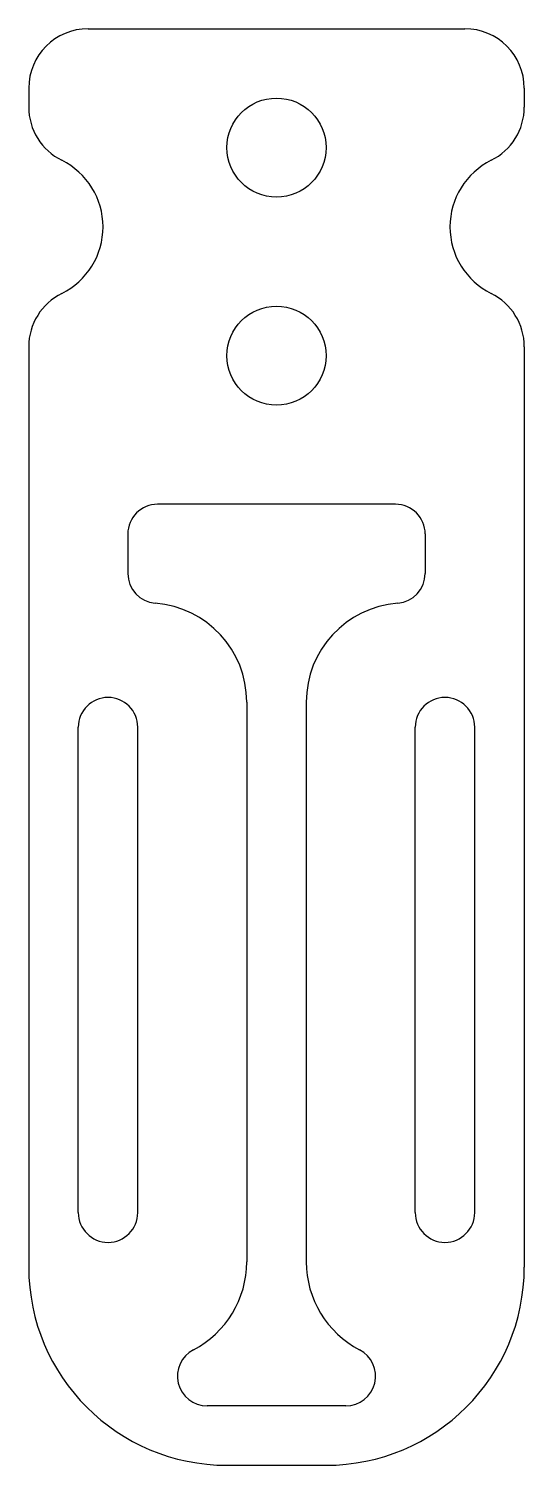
# Model space of a CAD drawing. Extents: x 97.3 to 122.3, y 344 to 416.5.
import ezdxf

# ---------------------------------------------------------------- set-up
doc = ezdxf.new("R2010")
doc.units = 0
doc.header["$MEASUREMENT"] = 0
doc.layers.add('VISIBLE', color=7, linetype='CONTINUOUS')

msp = doc.modelspace()

# ---------------------------------------------------------------- linework, layer by layer
at = {"layer": 'VISIBLE'}
for p, q in [((100.35, 416.5), (119.35, 416.5)), ((97.35, 413.5), (97.35, 412.547)), ((122.35, 413.5), (122.35, 412.547)), ((97.35, 400.453), (97.35, 354)), ((122.35, 400.453), (122.35, 354)), ((115.85, 392.5), (103.85, 392.5)), ((102.35, 391), (102.35, 389)), ((117.35, 391), (117.35, 389)), ((108.35, 382.519), (108.35, 354.266)), ((111.35, 382.519), (111.35, 354.266)), ((99.85, 356.75), (99.85, 381.25)), ((102.85, 356.75), (102.85, 381.25)), ((116.85, 356.75), (116.85, 381.25)), ((119.85, 356.75), (119.85, 381.25)), ((113.35, 347), (106.35, 347)), ((107.35, 344), (112.35, 344))]:
    msp.add_line(p, q, dxfattribs=at)
for centre in [(109.85, 410.5), (109.85, 400)]:
    msp.add_circle(centre, 2.5, dxfattribs=at)
for centre, radius, start, end in [((100.35, 413.5), 3, 90, 180), ((119.35, 413.5), 3, 0, 90), ((100.35, 412.547), 3, 180, 243.6122), ((119.35, 412.547), 3, 296.3878, 0), ((97.35, 406.5), 3.75, 296.3878, 63.6122), ((122.35, 406.5), 3.75, 116.3878, 243.6122), ((100.35, 400.453), 3, 116.3878, 180), ((119.35, 400.453), 3, 0, 63.6122), ((103.85, 391), 1.5, 90, 180), ((115.85, 391), 1.5, 0, 90), ((103.85, 389), 1.5, 180, 265.58827), ((115.85, 389), 1.5, 274.41173, 0), ((103.35, 382.519), 5, 0, 85.58827), ((116.35, 382.519), 5, 94.41173, 180), ((101.35, 381.25), 1.5, 0, 180), ((118.35, 381.25), 1.5, 0, 180), ((101.35, 356.75), 1.5, 180, 0), ((118.35, 356.75), 1.5, 180, 0), ((107.35, 354), 10, 180, 270), ((103.35, 354.266), 5, 297.48643, 0), ((116.35, 354.266), 5, 180, 242.51357), ((112.35, 354), 10, 270, 0), ((106.35, 348.5), 1.5, 117.48643, 270), ((113.35, 348.5), 1.5, 270, 62.51357)]:
    msp.add_arc(centre, radius, start, end, dxfattribs=at)

doc.saveas('drawing.dxf')
